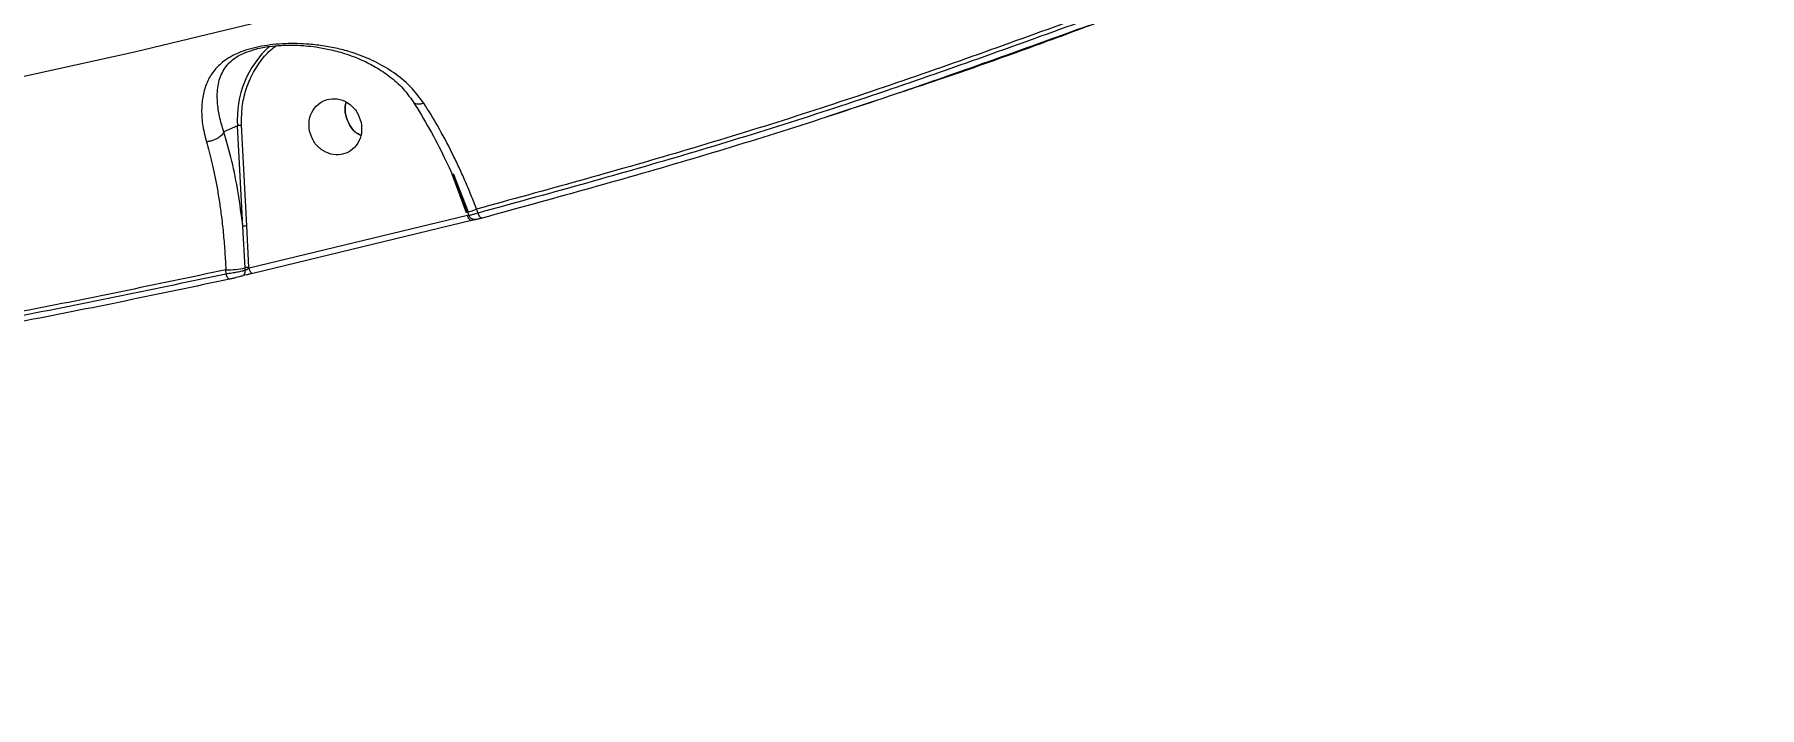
# Model space of a CAD drawing. Header units: millimetres. Extents: x -7083 to 7374, y -8368 to 7509.
# Drawn here: x 2349.9 to 2623, y -2780.8 to -2674.3 of the extents above; entities that cross this region are included whole.
import ezdxf

# ---------------------------------------------------------------- set-up
doc = ezdxf.new("R2010")
doc.units = ezdxf.units.MM
for name, color, linetype in [('DIKOM_ОБЪЕКТ', 7, 'Continuous'), ('DIKOM_РАЗМЕР_ЗОНА', 7, 'Continuous'), ('DIKOM_РАЗМЕР_ОБЪЕКТА', 7, 'Continuous')]:
    doc.layers.add(name, color=color, linetype=linetype)
doc.styles.add('style1', font='arial.ttf', dxfattribs={"width": 0.8})
doc.dimstyles.new('1-50', dxfattribs={"dimtxt": 300, "dimasz": 200, "dimexe": 100, "dimexo": 0, "dimgap": 100, "dimtad": 1, "dimtxsty": 'style1', "dimcen": 200, "dimclrd": 7, "dimclre": 7, "dimclrt": 7, "dimadec": 1, "dimazin": 2, "dimtfac": 1, "dimtmove": 0, "dimatfit": 2, "dimfxl": 0, "dimlwd": 25, "dimlwe": 18, "dimarcsym": 0})

# ---------------------------------------------------------------- blocks, each defined once
blk = doc.blocks.new('*D10')
at = {"layer": 'Defpoints', "color": 0, "transparency": 16777216}
for p in [(-5583.43, 647.96), (4593.55, 648.92), (4593.55, -5902.54)]:
    blk.add_point(p, dxfattribs=at)
at = {"layer": 'DIKOM_РАЗМЕР_ОБЪЕКТА', "color": 7, "lineweight": 18, "transparency": 16777216}
for p, q in [((-5583.43, 647.96), (-5583.43, -6002.54)), ((4593.55, 648.92), (4593.55, -6002.54))]:
    blk.add_line(p, q, dxfattribs=at)
at = {"layer": 'DIKOM_РАЗМЕР_ОБЪЕКТА', "color": 7, "lineweight": 25, "transparency": 16777216}
blk.add_line((-5383.43, -5902.54), (4393.55, -5902.54), dxfattribs=at)
at = {"layer": 'DIKOM_РАЗМЕР_ОБЪЕКТА', "color": 7, "transparency": 16777216}
for points in [[(-5383.43, -5869.2), (-5383.43, -5935.87), (-5583.43, -5902.54)], [(4393.55, -5869.2), (4393.55, -5935.87), (4593.55, -5902.54)]]:
    blk.add_solid(points, dxfattribs=at)
at = {"layer": 'DIKOM_РАЗМЕР_ОБЪЕКТА', "color": 7, "transparency": 16777216, "insert": (-226.13, -5649.37), "char_height": 300, "attachment_point": 5, "style": 'style1'}
blk.add_mtext('10150', dxfattribs=at)
blk = doc.blocks.new('*D11')
at = {"layer": 'Defpoints', "color": 0, "transparency": 16777216}
for p in [(-321.71, 5509.06), (-348.71, -4811.52), (5568.58, -4811.52)]:
    blk.add_point(p, dxfattribs=at)
at = {"layer": 'DIKOM_РАЗМЕР_ОБЪЕКТА', "color": 7, "lineweight": 18, "transparency": 16777216}
for p, q in [((-321.71, 5509.06), (5668.58, 5509.06)), ((-348.71, -4811.52), (5668.58, -4811.52))]:
    blk.add_line(p, q, dxfattribs=at)
at = {"layer": 'DIKOM_РАЗМЕР_ОБЪЕКТА', "color": 7, "lineweight": 25, "transparency": 16777216}
blk.add_line((5568.58, 5309.06), (5568.58, -4611.52), dxfattribs=at)
at = {"layer": 'DIKOM_РАЗМЕР_ОБЪЕКТА', "color": 7, "transparency": 16777216}
for points in [[(5535.25, 5309.06), (5601.91, 5309.06), (5568.58, 5509.06)], [(5535.25, -4611.52), (5601.91, -4611.52), (5568.58, -4811.52)]]:
    blk.add_solid(points, dxfattribs=at)
at = {"layer": 'DIKOM_РАЗМЕР_ОБЪЕКТА', "color": 7, "transparency": 16777216, "insert": (5315.31, 775.23), "char_height": 300, "attachment_point": 5, "rotation": 90, "style": 'style1'}
blk.add_mtext('10300', dxfattribs=at)
blk = doc.blocks.new('*D12')
at = {"layer": 'Defpoints', "color": 0, "transparency": 16777216}
for p in [(-621.71, 7509.06), (-373.6, -6811.53), (7273.89, -6811.53)]:
    blk.add_point(p, dxfattribs=at)
at = {"layer": 'DIKOM_РАЗМЕР_ЗОНА', "color": 7, "lineweight": 18, "transparency": 16777216}
for p, q in [((-621.71, 7509.06), (7373.89, 7509.06)), ((-373.6, -6811.53), (7373.89, -6811.53))]:
    blk.add_line(p, q, dxfattribs=at)
at = {"layer": 'DIKOM_РАЗМЕР_ЗОНА', "color": 7, "lineweight": 25, "transparency": 16777216}
blk.add_line((7273.89, 7309.06), (7273.89, -6611.53), dxfattribs=at)
at = {"layer": 'DIKOM_РАЗМЕР_ЗОНА', "color": 7, "transparency": 16777216}
for points in [[(7240.56, 7309.06), (7307.22, 7309.06), (7273.89, 7509.06)], [(7240.56, -6611.53), (7307.22, -6611.53), (7273.89, -6811.53)]]:
    blk.add_solid(points, dxfattribs=at)
at = {"layer": 'DIKOM_РАЗМЕР_ЗОНА', "color": 7, "transparency": 16777216, "insert": (7020.62, 1288.25), "char_height": 300, "attachment_point": 5, "rotation": 90, "style": 'style1'}
blk.add_mtext('14300', dxfattribs=at)
blk = doc.blocks.new('*D13')
at = {"layer": 'Defpoints', "color": 0, "transparency": 16777216}
for p in [(6593.53, 996.24), (-7083.43, 647.96), (6593.53, -8268.31)]:
    blk.add_point(p, dxfattribs=at)
at = {"layer": 'DIKOM_РАЗМЕР_ЗОНА', "color": 7, "lineweight": 18, "transparency": 16777216}
for p, q in [((6593.53, 996.24), (6593.53, -8368.31)), ((-7083.43, 647.96), (-7083.43, -8368.31))]:
    blk.add_line(p, q, dxfattribs=at)
at = {"layer": 'DIKOM_РАЗМЕР_ЗОНА', "color": 7, "lineweight": 25, "transparency": 16777216}
blk.add_line((-6883.43, -8268.31), (6393.53, -8268.31), dxfattribs=at)
at = {"layer": 'DIKOM_РАЗМЕР_ЗОНА', "color": 7, "transparency": 16777216}
for points in [[(-6883.43, -8234.97), (-6883.43, -8301.64), (-7083.43, -8268.31)], [(6393.53, -8234.97), (6393.53, -8301.64), (6593.53, -8268.31)]]:
    blk.add_solid(points, dxfattribs=at)
at = {"layer": 'DIKOM_РАЗМЕР_ЗОНА', "color": 7, "transparency": 16777216, "insert": (322.1, -8015.03), "char_height": 300, "attachment_point": 5, "style": 'style1'}
blk.add_mtext('13650', dxfattribs=at)

msp = doc.modelspace()

# ---------------------------------------------------------------- linework, layer by layer
at = {"layer": 'DIKOM_ОБЪЕКТ', "color": 7, "linetype": 'Continuous', "lineweight": 15}
for p, q in [((2383.06, -2677.242), (2383.583, -2677.067)), ((2384.955, -2676.607), (2385.256, -2676.539)), ((2475.381, -2687.306), (2482.864, -2684.824)), ((2379.879, -2689.701), (2379.876, -2689.705)), ((2382.025, -2688.758), (2379.879, -2689.701)), ((2382.883, -2704.684), (2382.025, -2688.758)), ((2383.531, -2704.607), (2382.673, -2688.681)), ((2415.936, -2696.359), (2418.254, -2702.453)), ((2416.182, -2696.285), (2418.525, -2702.368)), ((2418.433, -2702.931), (2383.853, -2711.299)), ((2418.459, -2702.409), (2418.701, -2703.057)), ((2420.108, -2702.56), (2419.877, -2701.94)), ((2383.235, -2711.229), (2382.883, -2704.684)), ((2383.846, -2711.165), (2383.531, -2704.607)), ((2419.066, -2703.733), (2384.458, -2712.108)), ((2380.214, -2712.212), (2380.178, -2711.547)), ((2383.256, -2711.631), (2383.235, -2711.229)), ((2383.853, -2711.299), (2383.846, -2711.165))]:
    msp.add_line(p, q, dxfattribs=at)
at = {"layer": 'DIKOM_ОБЪЕКТ', "color": 7, "linetype": 'Continuous', "lineweight": 15, "flags": 128}
for points in [[(2232.38, -2698.233), (2233.235, -2698.156), (2252.368, -2696.231), (2271.444, -2693.941), (2290.456, -2691.287), (2309.398, -2688.268), (2328.264, -2684.887), (2347.048, -2681.144), (2365.744, -2677.04), (2384.346, -2672.578), (2402.848, -2667.757), (2421.244, -2662.58), (2439.528, -2657.048), (2457.695, -2651.163), (2475.738, -2644.928), (2493.653, -2638.343), (2511.433, -2631.411), (2521.73, -2627.212)], [(2419.066, -2703.733), (2418.989, -2703.74), (2418.905, -2703.711), (2418.817, -2703.648), (2418.729, -2703.552), (2418.643, -2703.428), (2418.563, -2703.279), (2418.493, -2703.111), (2418.433, -2702.931)], [(2420.741, -2703.362), (2420.664, -2703.367), (2420.58, -2703.338), (2420.492, -2703.274), (2420.404, -2703.178), (2420.319, -2703.054), (2420.239, -2702.906), (2420.168, -2702.739), (2420.108, -2702.56)], [(2384.458, -2712.108), (2384.381, -2712.114), (2384.299, -2712.085), (2384.214, -2712.021), (2384.129, -2711.925), (2384.048, -2711.799), (2383.973, -2711.649), (2383.907, -2711.48), (2383.853, -2711.299)], [(2380.814, -2713.022), (2380.737, -2713.028), (2380.655, -2712.998), (2380.571, -2712.934), (2380.487, -2712.837), (2380.406, -2712.711), (2380.332, -2712.562), (2380.267, -2712.393), (2380.214, -2712.212)]]:
    msp.add_lwpolyline(points, dxfattribs=at)
at = {"layer": 'DIKOM_ОБЪЕКТ', "color": 7, "linetype": 'Continuous', "lineweight": 15}
for centre, radius, start, end in [((2397.452, -2687.675), 15.465, 131.7217, 184.01745), ((2419.7, -2706.268), 4.08, 106.70973, 110.75125), ((2416.262, -2693.376), 9.296, 283.67123, 292.88544), ((2419.66, -2702.625), 0.957, 248.95448, 284.79666), ((2383.451, -2706.692), 2.087, 87.77801, 105.78766), ((2380.472, -2699.535), 12.016, 268.59805, 283.2926), ((2382.399, -2711.737), 0.864, 285.89676, 7.05783), ((2383.787, -2713.567), 2.403, 88.59805, 103.2926)]:
    msp.add_arc(centre, radius, start, end, dxfattribs=at)
for points, knots in [([(2516.098, -2671.409), (2505.551, -2675.225), (2484.462, -2682.855), (2452.368, -2693.038), (2430.709, -2698.972), (2419.877, -2701.94)], [0, 0, 0, 0, 0.3333848, 0.6666152, 1, 1, 1, 1]), ([(2516.135, -2672.1), (2505.609, -2675.905), (2484.562, -2683.515), (2452.533, -2693.675), (2430.918, -2699.598), (2420.108, -2702.56)], [0, 0, 0, 0, 0.3333846, 0.6666154, 1, 1, 1, 1]), ([(2486.661, -2683.564), (2488.109, -2683.086), (2495.4, -2680.679), (2506.213, -2676.865), (2515.527, -2673.396), (2519.075, -2672.074)], [0, 0, 0, 0, 0.1329861, 0.6697327, 1, 1, 1, 1]), ([(2411.531, -2685.178), (2410.845, -2684.262), (2409.477, -2682.434), (2406.786, -2680.266), (2403.792, -2678.517), (2400.883, -2677.347), (2398.193, -2676.582), (2395.815, -2676.11), (2393.55, -2675.839), (2391.473, -2675.733), (2389.548, -2675.749), (2387.662, -2675.885), (2385.806, -2676.153), (2384.081, -2676.545), (2382.55, -2677.049), (2381.222, -2677.651), (2379.743, -2678.55), (2378.354, -2679.843), (2377.241, -2681.617), (2376.563, -2683.633), (2376.296, -2685.917), (2376.405, -2688.449), (2376.867, -2690.34), (2377.098, -2691.287)], [0, 0, 0, 0, 0.0628983, 0.1254984, 0.1876761, 0.2503818, 0.2922279, 0.3343012, 0.375421, 0.4078584, 0.4381052, 0.4705261, 0.5011239, 0.5323828, 0.5640781, 0.5942544, 0.6265531, 0.6888451, 0.7505746, 0.8129248, 0.8750783, 0.9375087, 1, 1, 1, 1]), ([(2382.673, -2688.681), (2382.671, -2687.81), (2382.665, -2686.028), (2383.206, -2683.39), (2384.175, -2680.832), (2385.624, -2678.525), (2386.997, -2676.907), (2387.963, -2676.226), (2388.201, -2676.059)], [0, 0, 0, 0, 0.1758843, 0.3600801, 0.5502657, 0.7435941, 0.9369225, 1, 1, 1, 1]), ([(2383.583, -2677.067), (2384.042, -2676.896), (2385.036, -2676.524), (2386.961, -2676.184), (2388.787, -2676.016), (2390.32, -2675.976), (2391.621, -2676.008), (2392.982, -2676.1), (2394.623, -2676.289), (2396.692, -2676.662), (2399.137, -2677.311), (2401.604, -2678.243), (2403.989, -2679.46), (2406.19, -2680.943), (2408.34, -2682.839), (2409.48, -2684.45), (2410.068, -2685.282)], [0, 0, 0, 0, 0.0591881, 0.1282143, 0.1855125, 0.230378, 0.2698185, 0.3068117, 0.3600152, 0.4287795, 0.5130353, 0.6133884, 0.6982687, 0.7908911, 0.8920762, 1, 1, 1, 1]), ([(2379.876, -2689.705), (2379.742, -2689.295), (2379.465, -2688.452), (2379.176, -2687.272), (2378.965, -2686.117), (2378.836, -2684.947), (2378.805, -2683.689), (2378.923, -2682.43), (2379.212, -2681.225), (2379.67, -2680.147), (2380.323, -2679.173), (2381.142, -2678.369), (2382.041, -2677.727), (2382.757, -2677.396), (2383.079, -2677.248)], [0, 0, 0, 0, 0.070522, 0.145235, 0.2145639, 0.2903626, 0.3796563, 0.4832351, 0.5797984, 0.6810519, 0.7760522, 0.8680853, 0.940876, 1, 1, 1, 1]), ([(2383.079, -2677.248), (2383.144, -2677.213), (2383.284, -2677.138), (2383.474, -2677.079), (2383.575, -2677.048)], [0, 0, 0, 0, 0.468679, 1, 1, 1, 1]), ([(2399.171, -2687.081), (2399.068, -2686.481), (2398.947, -2685.775), (2399.196, -2685.163), (2399.234, -2685.07)], [0, 0, 0, 0, 0.8490773, 1, 1, 1, 1]), ([(2399.234, -2685.07), (2399.196, -2685.163), (2398.947, -2685.775), (2399.068, -2686.481), (2399.171, -2687.081)], [0, 0, 0, 0, 0.1509227, 1, 1, 1, 1]), ([(2401.537, -2690.229), (2401.36, -2690.154), (2400.665, -2689.857), (2399.725, -2688.748), (2399.355, -2687.637), (2399.171, -2687.081)], [0, 0, 0, 0, 0.1462656, 0.5731328, 1, 1, 1, 1]), ([(2399.171, -2687.081), (2399.355, -2687.637), (2399.725, -2688.748), (2400.665, -2689.857), (2401.36, -2690.154), (2401.537, -2690.229)], [0, 0, 0, 0, 0.4268672, 0.8537344, 1, 1, 1, 1]), ([(2409.849, -2684.938), (2410.726, -2686.364), (2412.435, -2689.14), (2414.735, -2693.617), (2416.755, -2698.02), (2417.902, -2700.975), (2418.459, -2702.408)], [0, 0, 0, 0, 0.2730071, 0.5315024, 0.7727589, 1, 1, 1, 1]), ([(2411.531, -2685.178), (2411.36, -2685.229), (2411.02, -2685.329), (2410.584, -2685.361), (2410.252, -2685.304), (2410.013, -2685.199), (2409.963, -2685.068), (2409.942, -2685.013)], [0, 0, 0, 0, 0.225665, 0.448593, 0.6606372, 0.8553514, 1, 1, 1, 1]), ([(2419.877, -2701.94), (2419.583, -2701.181), (2418.996, -2699.665), (2418.052, -2697.434), (2417.066, -2695.247), (2415.643, -2692.298), (2413.82, -2688.851), (2412.258, -2686.345), (2411.531, -2685.178)], [0, 0, 0, 0, 0.125294, 0.2505879, 0.3750579, 0.499421, 0.7669804, 1, 1, 1, 1]), ([(2379.876, -2689.705), (2379.804, -2689.834), (2379.634, -2690.143), (2379.207, -2690.529), (2378.702, -2690.842), (2378.212, -2691.06), (2377.661, -2691.225), (2377.287, -2691.266), (2377.098, -2691.287)], [0, 0, 0, 0, 0.1653409, 0.3934097, 0.5308306, 0.6806836, 0.8388448, 1, 1, 1, 1]), ([(2382.883, -2704.684), (2382.65, -2702.888), (2382.184, -2699.291), (2381.173, -2694.237), (2380.31, -2691.214), (2379.879, -2689.701)], [0, 0, 0, 0, 0.3323273, 0.6659701, 1, 1, 1, 1]), ([(2377.098, -2691.287), (2377.246, -2691.806), (2377.553, -2692.878), (2377.986, -2694.616), (2378.408, -2696.519), (2378.809, -2698.597), (2379.178, -2700.829), (2379.521, -2703.325), (2379.811, -2705.982), (2380.042, -2708.775), (2380.132, -2710.623), (2380.178, -2711.547)], [0, 0, 0, 0, 0.0894446, 0.1843814, 0.2848138, 0.3907452, 0.502179, 0.6156775, 0.7505266, 0.8752522, 1, 1, 1, 1]), ([(2418.666, -2702.957), (2418.68, -2702.99), (2418.708, -2703.057), (2418.784, -2703.184), (2418.907, -2703.323), (2419.088, -2703.438), (2419.397, -2703.538), (2419.888, -2703.532), (2420.393, -2703.425), (2420.665, -2703.368)], [0, 0, 0, 0, 0.039508, 0.080708, 0.1712856, 0.2762504, 0.3957023, 0.6746774, 1, 1, 1, 1]), ([(2420.108, -2702.56), (2419.849, -2702.637), (2419.357, -2702.784), (2418.88, -2702.915), (2418.65, -2702.972), (2418.685, -2702.951), (2418.693, -2702.946)], [0, 0, 0, 0, 0.3203745, 0.6070829, 0.9115886, 1, 1, 1, 1]), ([(2420.741, -2703.362), (2420.592, -2703.4), (2420.293, -2703.478), (2419.992, -2703.551), (2419.834, -2703.582), (2419.881, -2703.561), (2419.905, -2703.55)], [0, 0, 0, 0, 0.249996, 0.4999556, 0.7499046, 1, 1, 1, 1]), ([(2418.989, -2703.74), (2419.065, -2703.719), (2419.21, -2703.68), (2419.351, -2703.636), (2419.368, -2703.609), (2419.375, -2703.597)], [0, 0, 0, 0, 0.3760435, 0.7142146, 1, 1, 1, 1]), ([(2380.178, -2711.547), (2369.118, -2713.875), (2347.004, -2718.53), (2313.521, -2724.197), (2291.038, -2727.091), (2279.793, -2728.539)], [0, 0, 0, 0, 0.3333853, 0.6666147, 1, 1, 1, 1]), ([(2383.256, -2711.631), (2383.083, -2711.679), (2382.728, -2711.778), (2381.96, -2711.935), (2381.084, -2712.093), (2380.522, -2712.17), (2380.214, -2712.212)], [0, 0, 0, 0, 0.2447905, 0.4999634, 0.7253555, 1, 1, 1, 1]), ([(2383.853, -2711.299), (2383.797, -2711.337), (2383.696, -2711.405), (2383.556, -2711.49), (2383.452, -2711.546), (2383.374, -2711.585), (2383.307, -2711.614), (2383.273, -2711.626), (2383.256, -2711.631)], [0, 0, 0, 0, 0.2805827, 0.4997194, 0.6343959, 0.7617686, 0.8831367, 1, 1, 1, 1]), ([(2380.214, -2712.212), (2369.176, -2714.535), (2347.105, -2719.178), (2313.689, -2724.834), (2291.251, -2727.725), (2280.029, -2729.17)], [0, 0, 0, 0, 0.333385, 0.666615, 1, 1, 1, 1]), ([(2382.636, -2712.568), (2382.528, -2712.599), (2382.313, -2712.661), (2381.835, -2712.783), (2381.312, -2712.91), (2380.98, -2712.985), (2380.814, -2713.022)], [0, 0, 0, 0, 0.2499392, 0.4998914, 0.7494939, 1, 1, 1, 1]), ([(2384.458, -2712.108), (2384.291, -2712.146), (2383.96, -2712.221), (2383.436, -2712.35), (2382.959, -2712.474), (2382.743, -2712.537), (2382.636, -2712.568)], [0, 0, 0, 0, 0.2505145, 0.5001127, 0.7500649, 1, 1, 1, 1])]:
    msp.add_open_spline(points, degree=3, knots=knots, dxfattribs=at)
for points in [[(2516.848, -2672.876), (2506.314, -2676.685), (2485.248, -2684.301), (2453.193, -2694.469), (2431.558, -2700.397), (2420.741, -2703.362)], [(2393.442, -2689.599), (2393.383, -2689.015), (2393.265, -2687.846), (2393.902, -2686.226), (2395.046, -2685.023), (2396.578, -2684.409), (2398.253, -2684.48), (2399.806, -2685.227), (2401.055, -2686.527), (2401.418, -2687.655), (2401.6, -2688.219)], [(2382.673, -2688.681), (2382.61, -2688.682), (2382.483, -2688.683), (2382.287, -2688.7), (2382.118, -2688.726), (2382.056, -2688.748), (2382.025, -2688.758)], [(2401.6, -2688.219), (2401.659, -2688.803), (2401.777, -2689.972), (2401.14, -2691.592), (2399.996, -2692.795), (2398.464, -2693.409), (2396.789, -2693.338), (2395.236, -2692.591), (2393.987, -2691.291), (2393.624, -2690.163), (2393.442, -2689.599)], [(2380.814, -2713.022), (2369.768, -2715.346), (2347.677, -2719.993), (2314.234, -2725.654), (2291.776, -2728.548), (2280.546, -2729.994)]]:
    msp.add_open_spline(points, degree=3, dxfattribs=at)

# ---------------------------------------------------------------- dimensions: what is measured, and where the dimension line sits
at = {"layer": 'DIKOM_РАЗМЕР_ЗОНА'}
dim = msp.add_linear_dim(base=(7273.891, -6811.526), p1=(-621.712, 7509.064), p2=(-373.605, -6811.526), angle=90, text='14300', dimstyle='1-50', dxfattribs=at)
dim.commit()
dim.dimension.update_dxf_attribs({"geometry": '*D12', "text_midpoint": (7273.891, 1288.251), "dimtype": 160})
dim = msp.add_linear_dim(base=(6593.528, -8268.308), p1=(-7083.425, 647.956), p2=(6593.528, 996.237), text='13650', dimstyle='1-50', dxfattribs=at)
dim.commit()
dim.dimension.update_dxf_attribs({"geometry": '*D13', "text_midpoint": (322.101, -8268.308), "dimtype": 160})
at = {"layer": 'DIKOM_РАЗМЕР_ОБЪЕКТА'}
dim = msp.add_linear_dim(base=(5568.58, -4811.525), p1=(-321.712, 5509.064), p2=(-348.712, -4811.525), angle=90, text='10300', dimstyle='1-50', dxfattribs=at)
dim.commit()
dim.dimension.update_dxf_attribs({"geometry": '*D11', "text_midpoint": (5568.58, 775.227), "dimtype": 160})
dim = msp.add_linear_dim(base=(4593.55, -5902.538), p1=(-5583.425, 647.956), p2=(4593.55, 648.921), text='10150', dimstyle='1-50', dxfattribs=at)
dim.commit()
dim.dimension.update_dxf_attribs({"geometry": '*D10', "text_midpoint": (-226.127, -5902.538), "dimtype": 160})

doc.saveas('drawing.dxf')
